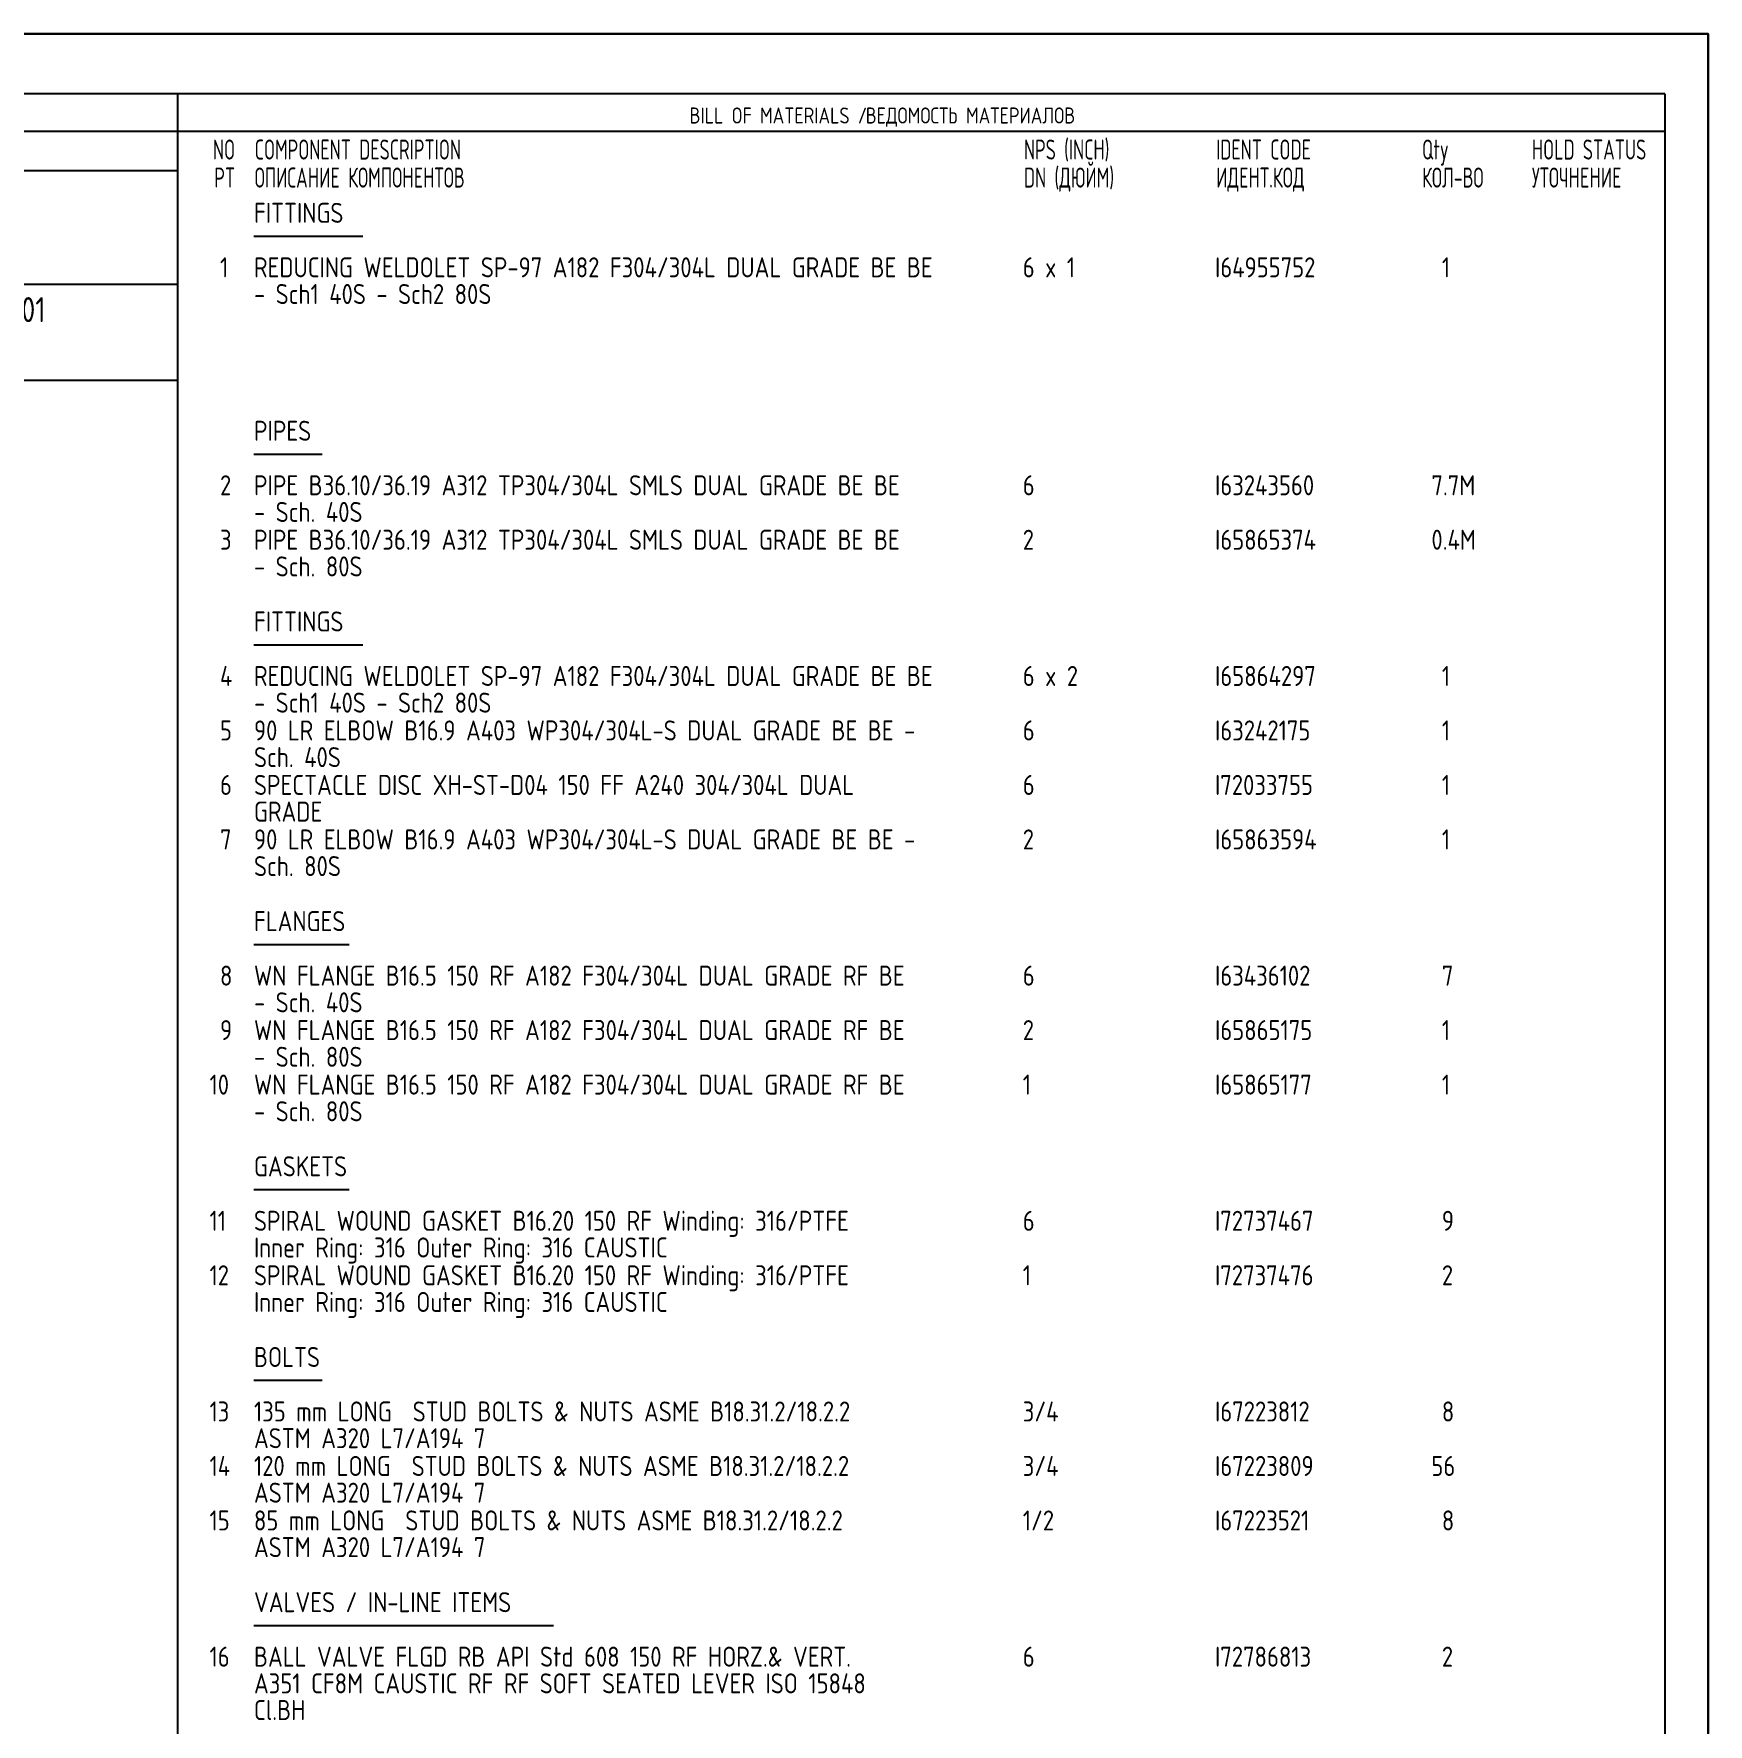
# Model space of a CAD drawing. Extents: x 0 to 594, y 0 to 420.
# Drawn here: x 384.9 to 594, y 208.9 to 420 of the extents above; entities that cross this region are included whole.
import ezdxf
from ezdxf.enums import TextEntityAlignment as Align

# ---------------------------------------------------------------- set-up
doc = ezdxf.new("R2010")
doc.units = 0
doc.header["$MEASUREMENT"] = 0
doc.linetypes.add('BORDER_2012_SLN$0$8001.Solid', pattern=[0])
for name, color, linetype in [('BORDER_2012_SLN$0$2', 7, 'Continuous'), ('BORDER_2012_SLN$0$GT_1', 7, 'Continuous'), ('GT_1', 7, 'Continuous')]:
    doc.layers.add(name, color=color, linetype=linetype)
for name, color, linetype, lineweight in [('BORDER_2012_SLN$0$BG_Level_1', 7, 'BORDER_2012_SLN$0$8001.Solid', 25), ('BORDER_2012_SLN$0$Level_1', 7, 'BORDER_2012_SLN$0$8001.Solid', 25), ('BORDER_2012_SLN$0$Level_18', 7, 'BORDER_2012_SLN$0$8001.Solid', 25)]:
    doc.layers.add(name, color=color, linetype=linetype, lineweight=lineweight)
doc.styles.add('BORDER_2012_SLN$0$GOST type A', font='GOST type A')
doc.styles.add('BORDER_2012_SLN$0$HTX1', font='')
doc.styles.add('HTX1', font='')
doc.styles.get('BORDER_2012_SLN$0$HTX1').set_extended_font_data('GOST type A')
doc.styles.get('HTX1').set_extended_font_data('GOST type A')

# ---------------------------------------------------------------- blocks, each defined once
blk = doc.blocks.new('BORDER_2012_SLN')
at = {"layer": 'BORDER_2012_SLN$0$2'}
blk.add_line((162.42, 407.85), (588.6, 407.85), dxfattribs=at)
at = {"layer": 'BORDER_2012_SLN$0$Level_1', "color": 7, "lineweight": -3}
for p, q in [((588.6, 412.5), (25.4, 412.5)), ((402.9, 7.5), (402.9, 412.5)), ((588.6, 412.5), (588.6, 7.5)), ((402.75, 402.9), (188.39, 402.9)), ((402.9, 388.7), (162.37, 388.68)), ((402.9, 376.7), (25.4, 376.7))]:
    blk.add_line(p, q, dxfattribs=at)
at = {"layer": 'BORDER_2012_SLN$0$Level_18', "color": 7, "lineweight": -3, "flags": 128}
blk.add_lwpolyline([(0, 0), (0, 420), (594, 420), (594, 0)], close=True, dxfattribs=at)
at = {"layer": 'BORDER_2012_SLN$0$BG_Level_1', "color": 7, "style": 'BORDER_2012_SLN$0$GOST type A'}
for s, p in [('BILL OF MATERIALS / ', (466.8, 408.8)), ('ВЕДОМОСТЬ МАТЕРИАЛОВ', (488.8, 408.8))]:
    blk.add_text(s, height=2, dxfattribs=at).set_placement(p)
at = {"layer": 'BORDER_2012_SLN$0$GT_1', "style": 'BORDER_2012_SLN$0$HTX1', "width": 0.8}
for s, p in [('NO', (410.06, 404.3)), ('PT', (410.06, 400.8))]:
    blk.add_text(s, height=2.5, dxfattribs=at).set_placement(p, align=Align.RIGHT)
for s, p in [('COMPONENT DESCRIPTION', (412.5, 404.3)), ('NPS (INCH)', (508.56, 404.3)), ('IDENT CODE', (532.56, 404.3)), ('Qty', (558.27, 404.3)), ('HOLD STATUS', (571.99, 404.3)), ('ОПИСАНИЕ КОМПОНЕНТОВ', (412.5, 400.8)), ('DN (ДЮЙМ)', (508.56, 400.8)), ('ИДЕНТ.КОД', (532.56, 400.8)), ('КОЛ-ВО', (558.27, 400.8)), ('УТОЧНЕНИЕ', (571.99, 400.8))]:
    blk.add_text(s, height=2.5, dxfattribs=at).set_placement(p)

msp = doc.modelspace()

# ---------------------------------------------------------------- linework, layer by layer
at = {"layer": 'GT_1', "flags": 128}
for points in [[(0, 0), (594, 0), (594, 420), (0, 420), (0, 0)], [(426.014, 394.704), (412.414, 394.704)], [(420.914, 367.493), (412.414, 367.493)], [(426.014, 343.684), (412.414, 343.684)], [(424.314, 306.269), (412.414, 306.269)], [(424.314, 275.656), (412.414, 275.656)], [(420.914, 251.847), (412.414, 251.847)], [(449.814, 221.235), (412.414, 221.235)]]:
    msp.add_lwpolyline(points, dxfattribs=at)

# ---------------------------------------------------------------- block references
at = {"linetype": 'Continuous'}
msp.add_blockref('BORDER_2012_SLN', (0, 0), dxfattribs=at)

# ---------------------------------------------------------------- texts
at = {"layer": 'GT_1', "style": 'HTX1', "width": 1.02}
for s, height, p in [('FITTINGS', 2.5, (412.414, 396.395)), ('  1', 2.5, (405.557, 389.592)), ('REDUCING WELDOLET SP-97 A182 F304/304L DUAL GRADE BE BE', 2.5, (412.414, 389.592)), ('6 x 1', 2.5, (508.414, 389.592)), ('I64955752', 2.5, (532.414, 389.592)), ('  1', 2.5, (558.129, 389.592)), ('- Sch1 40S - Sch2 80S', 2.5, (412.414, 386.259)), ('SLN-2725-8777-25-F-2701', 3.125, (345, 384)), ('PIPES', 2.5, (412.414, 369.184)), ('  2', 2.5, (405.557, 362.381)), ('PIPE B36.10/36.19 A312 TP304/304L SMLS DUAL GRADE BE BE', 2.5, (412.414, 362.381)), ('6', 2.5, (508.414, 362.381)), ('I63243560', 2.5, (532.414, 362.381)), (' 7.7M', 2.5, (558.129, 362.381)), ('- Sch. 40S', 2.5, (412.414, 359.048)), ('  3', 2.5, (405.557, 355.578)), ('PIPE B36.10/36.19 A312 TP304/304L SMLS DUAL GRADE BE BE', 2.5, (412.414, 355.578)), ('2', 2.5, (508.414, 355.578)), ('I65865374', 2.5, (532.414, 355.578)), (' 0.4M', 2.5, (558.129, 355.578)), ('- Sch. 80S', 2.5, (412.414, 352.245)), ('FITTINGS', 2.5, (412.414, 345.374)), ('  4', 2.5, (405.557, 338.571)), ('REDUCING WELDOLET SP-97 A182 F304/304L DUAL GRADE BE BE', 2.5, (412.414, 338.571)), ('6 x 2', 2.5, (508.414, 338.571)), ('I65864297', 2.5, (532.414, 338.571)), ('  1', 2.5, (558.129, 338.571)), ('- Sch1 40S - Sch2 80S', 2.5, (412.414, 335.238)), ('  5', 2.5, (405.557, 331.769)), ('90 LR ELBOW B16.9 A403 WP304/304L-S DUAL GRADE BE BE -', 2.5, (412.414, 331.769)), ('6', 2.5, (508.414, 331.769)), ('I63242175', 2.5, (532.414, 331.769)), ('  1', 2.5, (558.129, 331.769)), ('Sch. 40S', 2.5, (412.414, 328.435)), ('  6', 2.5, (405.557, 324.966)), ('SPECTACLE DISC XH-ST-D04 150 FF A240 304/304L DUAL', 2.5, (412.414, 324.966)), ('6', 2.5, (508.414, 324.966)), ('I72033755', 2.5, (532.414, 324.966)), ('  1', 2.5, (558.129, 324.966)), ('GRADE', 2.5, (412.414, 321.633)), ('  7', 2.5, (405.557, 318.163)), ('90 LR ELBOW B16.9 A403 WP304/304L-S DUAL GRADE BE BE -', 2.5, (412.414, 318.163)), ('2', 2.5, (508.414, 318.163)), ('I65863594', 2.5, (532.414, 318.163)), ('  1', 2.5, (558.129, 318.163)), ('Sch. 80S', 2.5, (412.414, 314.83)), ('FLANGES', 2.5, (412.414, 307.959)), ('  8', 2.5, (405.557, 301.156)), ('WN FLANGE B16.5 150 RF A182 F304/304L DUAL GRADE RF BE', 2.5, (412.414, 301.156)), ('6', 2.5, (508.414, 301.156)), ('I63436102', 2.5, (532.414, 301.156)), ('  7', 2.5, (558.129, 301.156)), ('- Sch. 40S', 2.5, (412.414, 297.823)), ('  9', 2.5, (405.557, 294.354)), ('WN FLANGE B16.5 150 RF A182 F304/304L DUAL GRADE RF BE', 2.5, (412.414, 294.354)), ('2', 2.5, (508.414, 294.354)), ('I65865175', 2.5, (532.414, 294.354)), ('  1', 2.5, (558.129, 294.354)), ('- Sch. 80S', 2.5, (412.414, 291.02)), (' 10', 2.5, (405.557, 287.551)), ('WN FLANGE B16.5 150 RF A182 F304/304L DUAL GRADE RF BE', 2.5, (412.414, 287.551)), ('1', 2.5, (508.414, 287.551)), ('I65865177', 2.5, (532.414, 287.551)), ('  1', 2.5, (558.129, 287.551)), ('- Sch. 80S', 2.5, (412.414, 284.218)), ('GASKETS', 2.5, (412.414, 277.347)), (' 11', 2.5, (405.557, 270.544)), ('SPIRAL WOUND GASKET B16.20 150 RF Winding: 316/PTFE', 2.5, (412.414, 270.544)), ('6', 2.5, (508.414, 270.544)), ('I72737467', 2.5, (532.414, 270.544)), ('  9', 2.5, (558.129, 270.544)), ('Inner Ring: 316 Outer Ring: 316 CAUSTIC', 2.5, (412.414, 267.211)), (' 12', 2.5, (405.557, 263.741)), ('SPIRAL WOUND GASKET B16.20 150 RF Winding: 316/PTFE', 2.5, (412.414, 263.741)), ('1', 2.5, (508.414, 263.741)), ('I72737476', 2.5, (532.414, 263.741)), ('  2', 2.5, (558.129, 263.741)), ('Inner Ring: 316 Outer Ring: 316 CAUSTIC', 2.5, (412.414, 260.408)), ('BOLTS', 2.5, (412.414, 253.537)), (' 13', 2.5, (405.557, 246.735)), ('135 mm LONG  STUD BOLTS & NUTS ASME B18.31.2/18.2.2', 2.5, (412.414, 246.735)), ('3/4', 2.5, (508.414, 246.735)), ('I67223812', 2.5, (532.414, 246.735)), ('  8', 2.5, (558.129, 246.735)), ('ASTM A320 L7/A194 7', 2.5, (412.414, 243.401)), (' 14', 2.5, (405.557, 239.932)), ('120 mm LONG  STUD BOLTS & NUTS ASME B18.31.2/18.2.2', 2.5, (412.414, 239.932)), ('3/4', 2.5, (508.414, 239.932)), ('I67223809', 2.5, (532.414, 239.932)), (' 56', 2.5, (558.129, 239.932)), ('ASTM A320 L7/A194 7', 2.5, (412.414, 236.599)), (' 15', 2.5, (405.557, 233.129)), ('85 mm LONG  STUD BOLTS & NUTS ASME B18.31.2/18.2.2', 2.5, (412.414, 233.129)), ('1/2', 2.5, (508.414, 233.129)), ('I67223521', 2.5, (532.414, 233.129)), ('  8', 2.5, (558.129, 233.129)), ('ASTM A320 L7/A194 7', 2.5, (412.414, 229.796)), ('VALVES / IN-LINE ITEMS', 2.5, (412.414, 222.925)), (' 16', 2.5, (405.557, 216.122)), ('BALL VALVE FLGD RB API Std 608 150 RF HORZ.& VERT.', 2.5, (412.414, 216.122)), ('6', 2.5, (508.414, 216.122)), ('I72786813', 2.5, (532.414, 216.122)), ('  2', 2.5, (558.129, 216.122)), ('A351 CF8M CAUSTIC RF RF SOFT SEATED LEVER ISO 15848', 2.5, (412.414, 212.789)), ('Cl.BH', 2.5, (412.414, 209.456))]:
    msp.add_text(s, height=height, dxfattribs=at).set_placement(p)

doc.saveas('drawing.dxf')
